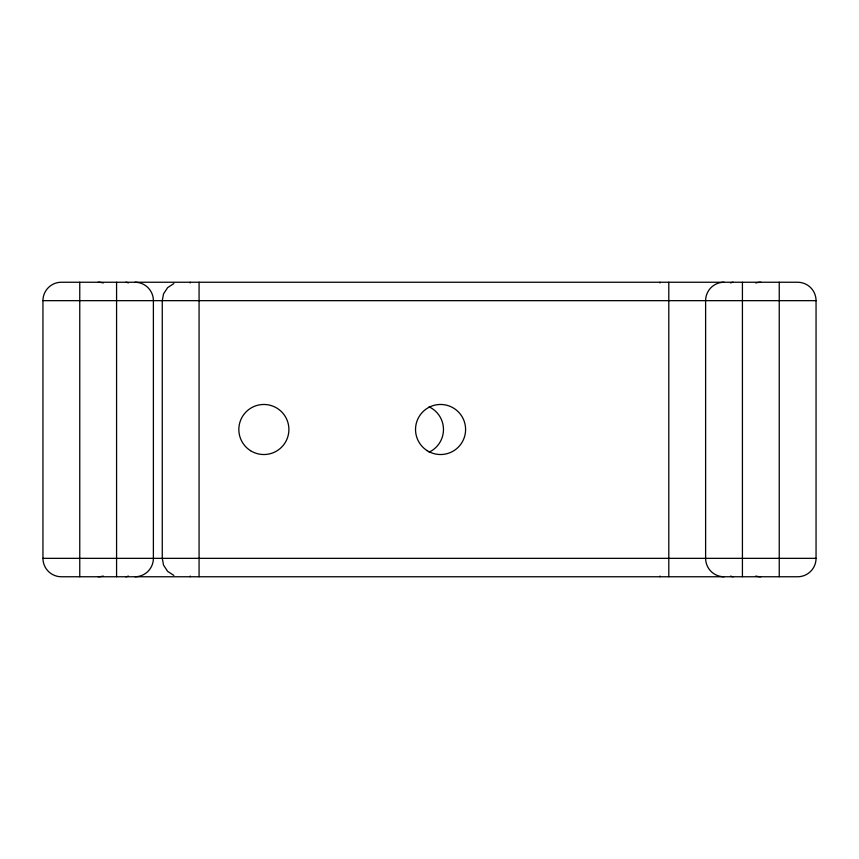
<?xml version="1.0" encoding="UTF-8"?>
<svg xmlns="http://www.w3.org/2000/svg" width="859" height="859" viewBox="0 0 859 859"><rect width="100%" height="100%" fill="white"/><g stroke="black" fill="none" stroke-linecap="round" stroke-linejoin="round"><path stroke-width="1.29" d="M173.883 283.545L167.634 287.647L163.532 293.885L162.265 300.661L162.265 558.339L163.532 565.115L167.634 571.353L173.883 575.455M42.95 300.661A18.404 18.404 0 0 1 61.354 282.246L797.646 282.246A18.404 18.404 0 0 1 816.05 300.661L816.05 558.339A18.404 18.404 0 0 1 797.646 576.754L61.354 576.754A18.404 18.404 0 0 1 42.95 558.339L42.95 300.661L153.385 300.661L153.385 558.339A18.404 18.404 0 0 1 134.981 576.754M153.793 300.661L705.207 300.661M724.019 576.754A18.404 18.404 0 0 1 705.615 558.339L705.615 300.661L816.05 300.661M42.95 558.339L153.385 558.339M153.793 558.339L705.207 558.339M705.615 558.339L816.05 558.339M779.242 282.246L779.242 576.754M742.423 282.246L742.423 576.754M668.796 282.246L668.796 576.754M659.927 282.246L659.927 282.965M659.927 576.035L659.927 576.754M199.073 282.246L199.073 576.754M190.204 282.246L190.204 282.965M190.204 576.035L190.204 576.754M116.577 282.246L116.577 576.754M79.758 282.246L79.758 576.754M134.981 282.246A18.404 18.404 0 0 1 153.385 300.661M98.173 282.246A18.404 18.404 0 0 1 103.23 282.965M125.779 282.246A18.404 9.202 -90 0 1 128.313 282.965M103.23 576.035A18.404 18.404 0 0 1 98.173 576.754M128.313 576.035A18.404 9.202 -90 0 1 125.779 576.754M429.06 406.833A25.029 25.029 0 0 1 429.06 452.167M705.615 300.661A18.404 18.404 0 0 1 724.019 282.246M755.77 282.965A18.404 18.404 0 0 1 760.827 282.246M730.687 282.965A18.404 9.202 90 0 1 733.221 282.246M760.827 576.754A18.404 18.404 0 0 1 755.77 576.035M733.221 576.754A18.404 9.202 90 0 1 730.687 576.035M427.267 450.707A25.029 25.029 0 0 0 465.578 430.413A25.029 25.029 0 0 0 428.845 407.381A25.029 25.029 0 0 0 427.267 450.707M250.57 450.707A25.029 25.029 0 0 0 288.882 430.413A25.029 25.029 0 0 0 252.149 407.381A25.029 25.029 0 0 0 250.57 450.707"/></g></svg>
